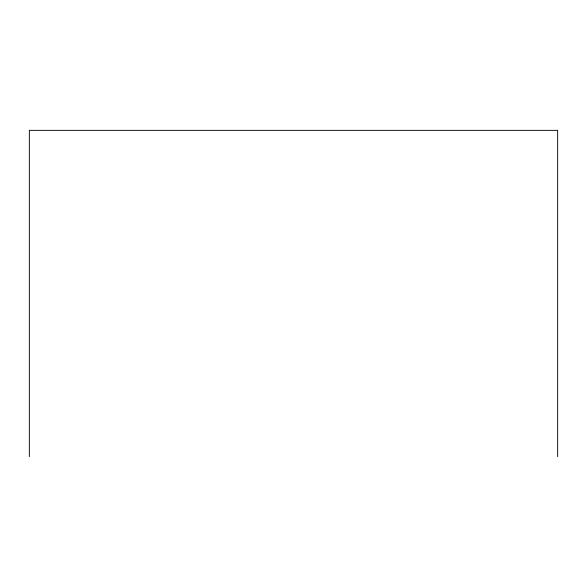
<?xml version="1.0" encoding="UTF-8"?>
<svg xmlns="http://www.w3.org/2000/svg" width="587" height="587" viewBox="0 0 587 587"><rect width="100%" height="100%" fill="white"/><g stroke="black" fill="none" stroke-linecap="round" stroke-linejoin="round"><path stroke-width="0.88" d="M557.65 456.642L557.65 130.358L29.35 130.358L29.35 456.642"/></g></svg>
